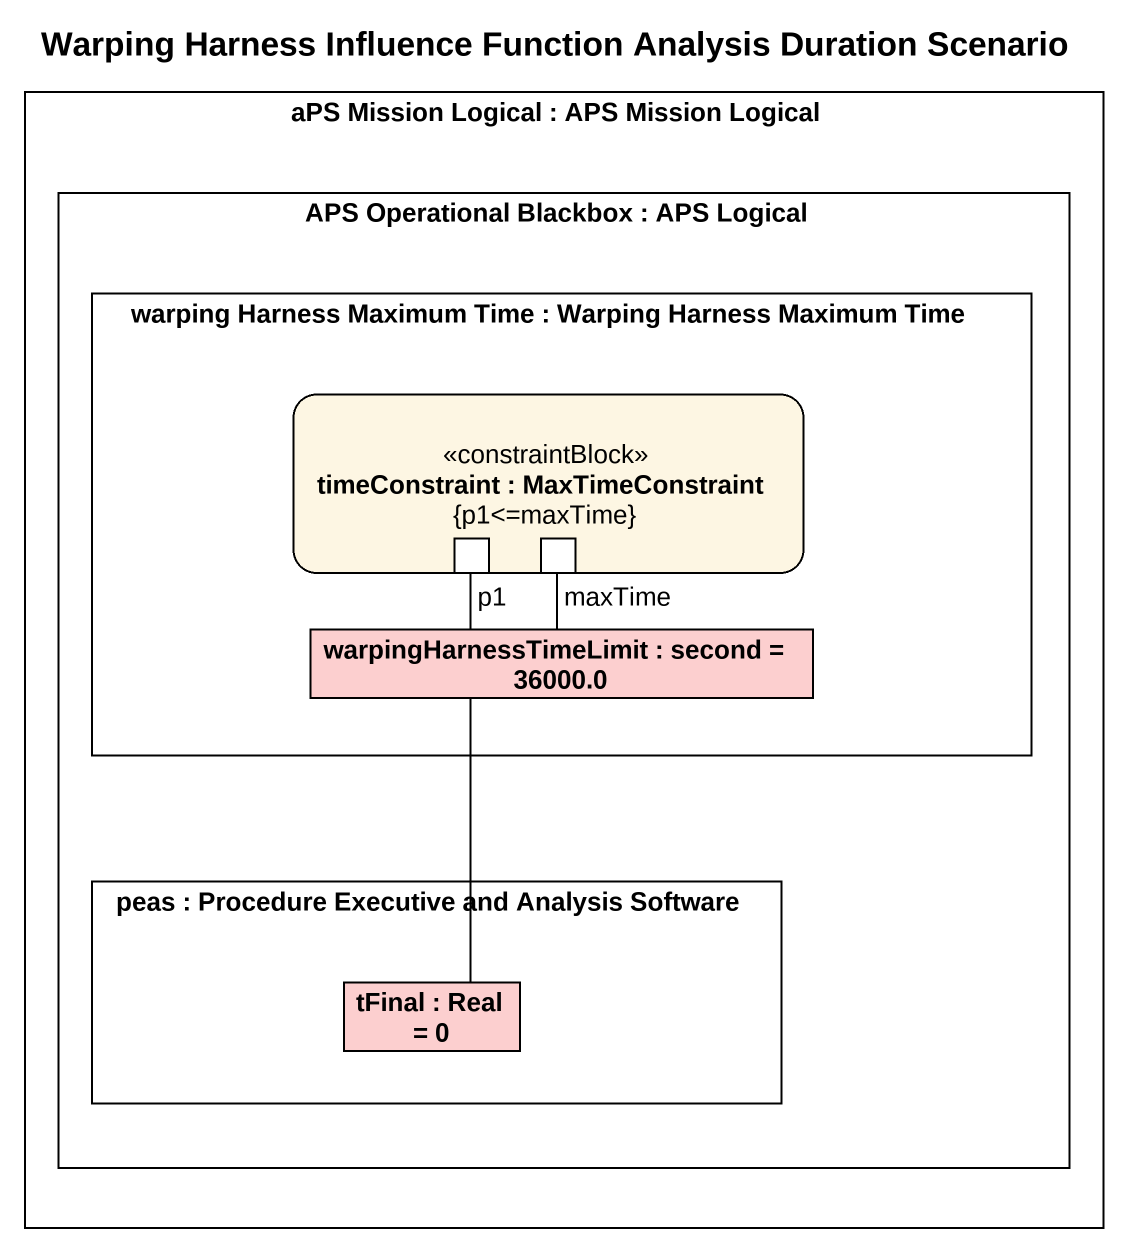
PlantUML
@startuml
title Warping Harness Influence Function Analysis Duration Scenario
rectangle "aPS Mission Logical : APS Mission Logical" as aPS_Mission_Logical {
  rectangle "APS Operational Blackbox : APS Logical" as APS_Operational_Blackbox {
    rectangle "warping Harness Maximum Time : Warping Harness Maximum Time" as warping_Harness_Maximum_Time {
      rectangle "timeConstraint : MaxTimeConstraint\n{p1<=maxTime}" as timeConstraint <<constraintBlock>> {
        port p1
        port maxTime
      }
      rectangle "warpingHarnessTimeLimit : second = 36000.0" as warpingHarnessTimeLimit #FCCFCF
    }
    rectangle "peas : Procedure Executive and Analysis Software" as peas {
      rectangle "tFinal : Real = 0" as tFinal #FCCFCF
    }
  }
}
p1 -- tFinal
maxTime -- warpingHarnessTimeLimit
@enduml
